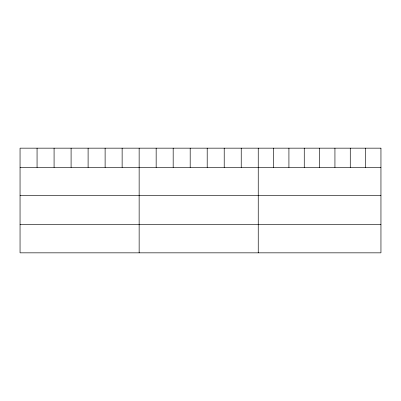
<?xml version="1.0" encoding="UTF-8"?>
<svg xmlns="http://www.w3.org/2000/svg" width="401" height="401" viewBox="0 0 401 401"><rect width="100%" height="100%" fill="white"/><g stroke="black" fill="none" stroke-linecap="round" stroke-linejoin="round"><path stroke-width="0.6" d="M20.05 167.458L380.95 167.458M20.05 195.633L380.95 195.633M20.05 224.665L380.95 224.665M365.612 148.159L365.612 167.458M350.273 148.159L350.273 167.458M334.935 148.159L334.935 167.458M319.597 148.159L319.597 167.458M304.259 148.159L304.259 167.458M288.92 148.159L288.92 167.458M273.582 148.159L273.582 167.458M258.244 148.159L258.244 252.841M241.232 148.159L241.232 167.458M224.214 148.159L224.214 167.458M207.202 148.159L207.202 167.458M190.189 148.159L190.189 167.458M173.177 148.159L173.177 167.458M156.159 148.159L156.159 167.458M139.147 148.159L139.147 252.841M122.135 148.159L122.135 167.458M105.117 148.159L105.117 167.458M88.105 148.159L88.105 167.458M71.092 148.159L71.092 167.458M54.08 148.159L54.08 167.458M37.062 148.159L37.062 167.458M380.95 148.159L20.05 148.159L20.05 252.841L380.95 252.841L380.95 148.159"/></g></svg>
